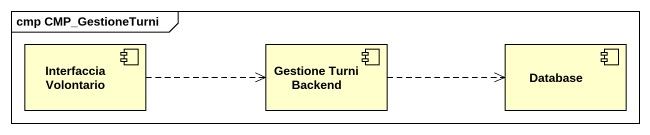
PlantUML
@startuml
mainframe cmp CMP_GestioneTurni
component "Interfaccia Volontario" as Interfaccia_Volontario
component "Gestione Turni Backend" as Gestione_Turni_Backend
component "Database" as Database_
Interfaccia_Volontario .right.> Gestione_Turni_Backend
Gestione_Turni_Backend .right.> Database_
@enduml
